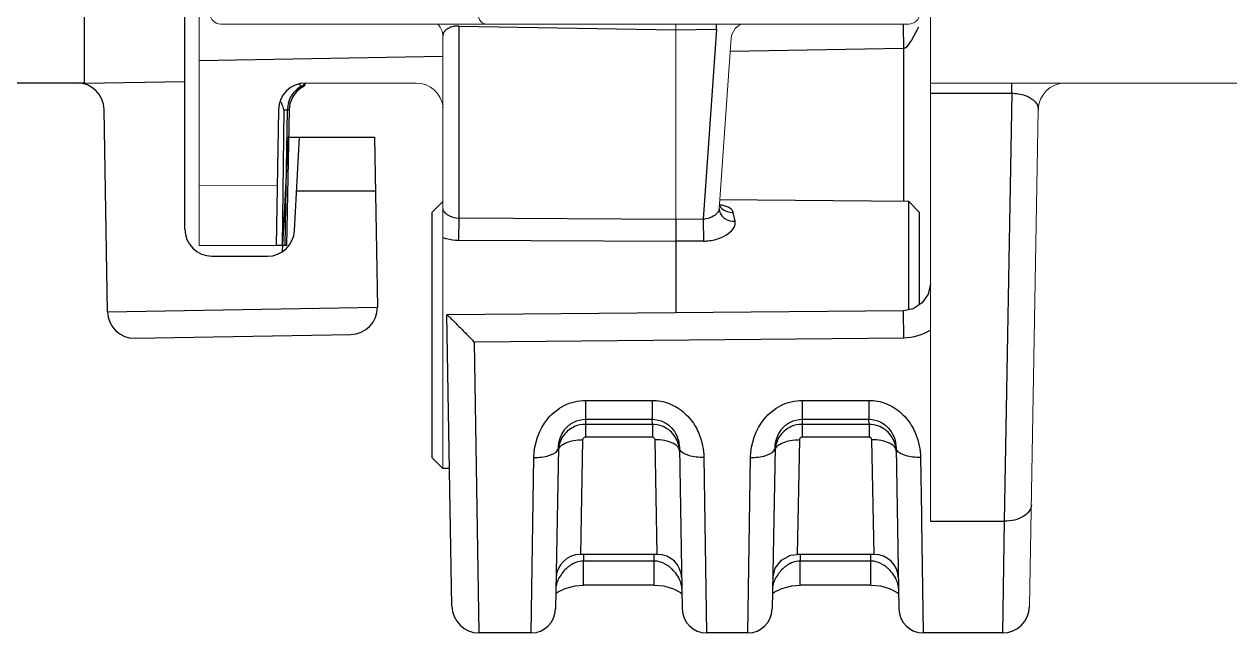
# Model space of a CAD drawing. Header units: inches. Extents: x 0 to 316, y -1 to 150.
# Drawn here: x 223.3727 to 223.8108, y 25.8329 to 26.0541 of the extents above; entities that cross this region are included whole.
import ezdxf
from ezdxf.enums import TextEntityAlignment as Align

# ---------------------------------------------------------------- set-up
doc = ezdxf.new("R2010")
doc.units = ezdxf.units.IN
doc.header["$MEASUREMENT"] = 0
doc.linetypes.add('DASHED', pattern=[0.75, 0.5, -0.25])
doc.styles.add('Calibri', font='calibri.ttf')

# ---------------------------------------------------------------- blocks, each defined once
blk = doc.blocks.new('AB 5069-L320ERM')
at = {"color": 7, "linetype": 'Continuous'}
for p, q in [((3.08976, -2.02205), (3.08976, -1.35575)), ((3.0314, -1.93701), (3.0314, -1.39212)), ((2.71906, -1.93701), (3.0314, -1.93701)), ((3.0314, -1.9372), (3.08976, -1.93618)), ((3.04484, -2.07008), (3.04279, -1.95248)), ((3.1466, -2.03512), (3.15009, -1.9685)), ((3.15009, -1.9685), (3.2, -1.9685)), ((3.15354, -2.02287), (3.15639, -1.9685)), ((3.2, -1.9685), (3.20173, -2.06734)), ((3.20055, -2), (3.15474, -2)), ((3.10551, -2.0378), (3.13781, -2.0378)), ((3.04484, -2.07008), (3.20173, -2.06734)), ((3.06086, -2.08554), (3.18625, -2.08336))]:
    blk.add_line(p, q, dxfattribs=at)
for centre, start, end in [((3.02704, -1.95276), 1, 90), ((3.10551, -2.02205), 180, 270), ((3.13781, -2.02205), 270, 357), ((3.18598, -2.06761), 271, 1), ((3.06059, -2.0698), 181, 271)]:
    blk.add_arc(centre, 0.01575, start, end, dxfattribs=at)
blk = doc.blocks.new('AB 5069-Module Base')
at = {"color": 7, "linetype": 'Continuous', "lineweight": 0}
for p, q in [((0, -2.54409), (0, 1.50179)), ((0.5315, -2.74441), (0.5315, 1.26103)), ((0.01575, -2.38312), (0.51575, -2.38312)), ((0.34646, -2.38728), (0.34646, -2.38307)), ((0.17716, -2.706), (0.17717, -2.39172)), ((0.34646, -2.38728), (0.34646, -2.5251)), ((0.37811, -2.51745), (0.38677, -2.39316)), ((0.38677, -2.39313), (0.38677, -2.39314)), ((0.07743, -2.42598), (0.15782, -2.42598)), ((0.86614, -2.42598), (0.5315, -2.42598)), ((0.6099, -2.44533), (0.6036, -2.80621)), ((0, -2.50054), (0.05679, -2.5004)), ((0, -2.54409), (0.0639, -2.54409))]:
    blk.add_line(p, q, dxfattribs=at)
at = {"color": 7, "linetype": 'Continuous'}
for p, q in [((0.37611, -2.38677), (0.3761, -2.38306)), ((0.18877, -2.38453), (0.18877, -2.52418)), ((0.18877, -2.38453), (0.34646, -2.38728)), ((0.34646, -2.38728), (0.37611, -2.38677)), ((0.37611, -2.38677), (0.36648, -2.52498)), ((0.38611, -2.40271), (0.51198, -2.40051)), ((0.51198, -2.40051), (0.51198, -2.51211)), ((0, -2.40945), (0.17717, -2.40635)), ((0.59063, -2.43336), (0.59063, -2.42598)), ((0.074, -2.42793), (0.07416, -2.42805)), ((0.07416, -2.42805), (0.07447, -2.42829)), ((0.07447, -2.42829), (0.07499, -2.4289)), ((0.5315, -2.43336), (0.59063, -2.43336)), ((0.59063, -2.43336), (0.5852, -2.74441)), ((0.05775, -2.44533), (0.05602, -2.54409)), ((0.06154, -2.44533), (0.06032, -2.54409)), ((0.06154, -2.44533), (0.06367, -2.44533)), ((0.06263, -2.54409), (0.06431, -2.44533)), ((0.06367, -2.44533), (0.06431, -2.44533)), ((0.0639, -2.54409), (0.06562, -2.44533)), ((0.06431, -2.44533), (0.06526, -2.44533)), ((0.06526, -2.44533), (0.06562, -2.44533)), ((0.17716, -2.51211), (0.16929, -2.52012)), ((0.37811, -2.51487), (0.37993, -2.51705)), ((0.37901, -2.51546), (0.37829, -2.51477)), ((0.51575, -2.51211), (0.37856, -2.51091)), ((0.38318, -2.51568), (0.3793, -2.51457)), ((0.52362, -2.52012), (0.51575, -2.51211)), ((0.51575, -2.59069), (0.51575, -2.51211)), ((0.16929, -2.52012), (0.16929, -2.69799)), ((0.37817, -2.51847), (0.37817, -2.51848)), ((0.37901, -2.51547), (0.37901, -2.51546)), ((0.38971, -2.52644), (0.38829, -2.51999)), ((0.52362, -2.58706), (0.52362, -2.52012)), ((0.18877, -2.52418), (0.18867, -2.54016)), ((0.34646, -2.5251), (0.18877, -2.52418)), ((0.36648, -2.52498), (0.34646, -2.5251)), ((0.34646, -2.5251), (0.34646, -2.54087)), ((0.36648, -2.52498), (0.36658, -2.54078)), ((0.18867, -2.54016), (0.34646, -2.54087)), ((0.36658, -2.54078), (0.34646, -2.54087)), ((0.34646, -2.54087), (0.34646, -2.59288)), ((0.0639, -2.54409), (0.05652, -2.54409)), ((0.51198, -2.59143), (0.18011, -2.59434)), ((0.51215, -2.61132), (0.51198, -2.59143)), ((0.1801, -2.59435), (0.18011, -2.59434)), ((0.1838, -2.80624), (0.1801, -2.59435)), ((0.51215, -2.61132), (0.20013, -2.61433)), ((0.20348, -2.82559), (0.20013, -2.61433)), ((0.28083, -2.6566), (0.32941, -2.6566)), ((0.28083, -2.6566), (0.28083, -2.67036)), ((0.32941, -2.6566), (0.32941, -2.67036)), ((0.43831, -2.6566), (0.48689, -2.6566)), ((0.43831, -2.6566), (0.43831, -2.67036)), ((0.48689, -2.6566), (0.48689, -2.67036)), ((0.28083, -2.67036), (0.28076, -2.67403)), ((0.28083, -2.67036), (0.32941, -2.67036)), ((0.32947, -2.67403), (0.32941, -2.67036)), ((0.43831, -2.67036), (0.43824, -2.67403)), ((0.43831, -2.67036), (0.48689, -2.67036)), ((0.48695, -2.67403), (0.48689, -2.67036)), ((0.32947, -2.67403), (0.28076, -2.67403)), ((0.28076, -2.67403), (0.28076, -2.68341)), ((0.32947, -2.67403), (0.32947, -2.68341)), ((0.48695, -2.67403), (0.43824, -2.67403)), ((0.43824, -2.67403), (0.43824, -2.68341)), ((0.48695, -2.67403), (0.48695, -2.68341)), ((0.27879, -2.68525), (0.27718, -2.7685)), ((0.32947, -2.68341), (0.28076, -2.68341)), ((0.33306, -2.7685), (0.33144, -2.68525)), ((0.43627, -2.68525), (0.43466, -2.7685)), ((0.48695, -2.68341), (0.43824, -2.68341)), ((0.49054, -2.7685), (0.48892, -2.68525)), ((0.16929, -2.69799), (0.17716, -2.706)), ((0.24136, -2.82559), (0.24341, -2.69805)), ((0.26112, -2.69108), (0.25908, -2.80812)), ((0.34912, -2.69108), (0.35116, -2.80821)), ((0.36683, -2.69805), (0.36887, -2.82559)), ((0.39884, -2.82559), (0.40089, -2.69805)), ((0.4186, -2.69108), (0.41656, -2.80813)), ((0.5066, -2.69108), (0.50864, -2.80821)), ((0.52431, -2.69805), (0.52498, -2.73967)), ((0.18205, -2.70605), (0.17716, -2.706)), ((0.52498, -2.73967), (0.52506, -2.74491)), ((0.52506, -2.74491), (0.52635, -2.82559)), ((0.5315, -2.74441), (0.5852, -2.74441)), ((0.5852, -2.74441), (0.58392, -2.82559)), ((0.33305, -2.7685), (0.27719, -2.7685)), ((0.27945, -2.76838), (0.27937, -2.77339)), ((0.33087, -2.77339), (0.33078, -2.76838)), ((0.49054, -2.7685), (0.43466, -2.7685)), ((0.43693, -2.76838), (0.43685, -2.77339)), ((0.48835, -2.77339), (0.48826, -2.76838)), ((0.33087, -2.77339), (0.27937, -2.77339)), ((0.27937, -2.7908), (0.27937, -2.77339)), ((0.33087, -2.7908), (0.33087, -2.77339)), ((0.48835, -2.77339), (0.43685, -2.77339)), ((0.43685, -2.7908), (0.43685, -2.77339)), ((0.48835, -2.7908), (0.48835, -2.77339)), ((0.26605, -2.79325), (0.27342, -2.79127)), ((0.27342, -2.79127), (0.27937, -2.7908)), ((0.33087, -2.7908), (0.27937, -2.7908)), ((0.33087, -2.7908), (0.33776, -2.79143)), ((0.33776, -2.79143), (0.34476, -2.79347)), ((0.34476, -2.79347), (0.34992, -2.79619)), ((0.42353, -2.79325), (0.4309, -2.79127)), ((0.4309, -2.79127), (0.43685, -2.7908)), ((0.48835, -2.7908), (0.43685, -2.7908)), ((0.48835, -2.7908), (0.49524, -2.79143)), ((0.49524, -2.79143), (0.50224, -2.79347)), ((0.50224, -2.79347), (0.5074, -2.79619)), ((0.34992, -2.79619), (0.35096, -2.79697)), ((0.5074, -2.79619), (0.50844, -2.79697)), ((0.24138, -2.82559), (0.20347, -2.82559)), ((0.39886, -2.82559), (0.36886, -2.82559)), ((0.58392, -2.82559), (0.52634, -2.82559))]:
    blk.add_line(p, q, dxfattribs=at)
at = {"color": 7, "linetype": 'Continuous', "lineweight": 0}
blk.add_lwpolyline([(0.38677, -2.39314), (0.38722, -2.39067), (0.38958, -2.38629), (0.39357, -2.38326), (0.3942, -2.38312)], dxfattribs=at)
at = {"color": 7, "linetype": 'Continuous'}
for points in [[(0.37817, -2.51848), (0.3781, -2.51773), (0.37811, -2.51738)], [(0.5315, -2.5719), (0.52992, -2.57946), (0.52559, -2.58578)], [(0.52559, -2.58578), (0.51902, -2.59005), (0.51198, -2.59143)], [(0.41695, -2.78591), (0.41866, -2.77862), (0.42323, -2.77268), (0.42984, -2.76917), (0.43466, -2.7685)], [(0.25927, -2.79706), (0.26057, -2.79602), (0.26605, -2.79325)], [(0.41675, -2.79706), (0.41805, -2.79602), (0.42353, -2.79325)]]:
    blk.add_lwpolyline(points, dxfattribs=at)
at = {"color": 7, "linetype": 'Continuous', "lineweight": 0}
for centre, radius, start, end in [((0.01575, -2.37524), 0.00787, 180, 270), ((0.16535, -2.39172), 0.01181, 0, 44.50044), ((0.51575, -2.37524), 0.00787, 270, 0), ((0.15782, -2.44567), 0.01969, 5.86802, 90), ((0.62958, -2.44567), 0.01969, 90, 179)]:
    blk.add_arc(centre, radius, start, end, dxfattribs=at)
at = {"color": 7, "linetype": 'Continuous'}
for centre, radius, start, end in [((4.93233, -2.32445), 4.421, 180.75708, 180.98573), ((0.07743, -2.44567), 0.01969, 90, 179), ((0.00846, -2.51061), 0.10551, 51.59461, 52.3697), ((0.07087, -2.42219), 0.00787, 301.59368, 330.48281), ((0.0853, -2.44567), 0.01969, 121.59341, 179.00207), ((0.08374, -2.44521), 0.01929, 118.72187, 134.01373), ((0.14388, -2.41455), 0.0879, 196.69576, 197.9358), ((0.14379, -2.41465), 0.08778, 197.88555, 200.45123), ((0.08457, -2.44568), 0.02027, 167.7817, 179.00257), ((0.08439, -2.44564), 0.02009, 164.17348, 167.78132), ((0.37086, -2.5533), 0.03964, 77.71547, 78.24407), ((0.32945, -2.69381), 0.01978, 71.24665, 89.94469), ((0.48693, -2.69381), 0.01978, 71.24665, 89.94469), ((0.32938, -2.69377), 0.01978, 25.25225, 36.4227), ((0.48686, -2.69377), 0.01978, 25.25225, 36.4227), ((0.28076, -2.69376), 0.01968, 172.29535, 178.98257), ((0.43824, -2.69376), 0.01968, 172.29535, 178.98257), ((0.27718, -2.78622), 0.01772, 90, 179), ((0.33306, -2.78622), 0.01772, 1.02142, 90), ((0.49054, -2.78622), 0.01772, 1.01738, 90), ((0.33062, -2.78873), 0.01535, 83.84509, 89.07633), ((0.33047, -2.79006), 0.01668, 73.18877, 83.80647), ((0.4881, -2.78873), 0.01535, 83.84501, 89.07633), ((0.48795, -2.79006), 0.01668, 73.18877, 83.80639), ((0.32527, -2.79837), 0.0266, 34.47383, 46.00607), ((0.48275, -2.79837), 0.0266, 34.47383, 46.00607), ((0.20348, -2.8059), 0.01969, 181, 269.99999), ((0.24136, -2.80787), 0.01772, 270, 359), ((0.36887, -2.80787), 0.01772, 181, 270), ((0.39884, -2.80787), 0.01772, 270, 359), ((0.52635, -2.80787), 0.01772, 181, 270), ((0.58392, -2.80591), 0.01969, 270, 359)]:
    blk.add_arc(centre, radius, start, end, dxfattribs=at)
at = {"color": 7, "linetype": 'Continuous', "lineweight": 0}
blk.add_open_spline([(0.2028, -2.37634), (0.20283, -2.37735), (0.20341, -2.37921), (0.20516, -2.38196), (0.20742, -2.38312), (0.20878, -2.38312)], degree=3, knots=[0, 0, 0, 0, 0.311562, 0.579766, 1, 1, 1, 1], dxfattribs=at)
at = {"color": 7, "linetype": 'Continuous'}
for points, knots in [([(0.18877, -2.38453), (0.18677, -2.38445), (0.18342, -2.38494), (0.1796, -2.38691), (0.1776, -2.38924), (0.17717, -2.39095), (0.17717, -2.39172)], [0, 0, 0, 0, 0.401347, 0.66081, 0.845694, 1, 1, 1, 1]), ([(0.51198, -2.40051), (0.51357, -2.40043), (0.5162, -2.39781), (0.51932, -2.39245), (0.52155, -2.38809), (0.52304, -2.38526)], [0, 0, 0, 0, 0.247979, 0.501041, 1, 1, 1, 1]), ([(0.59063, -2.43336), (0.59393, -2.43333), (0.59949, -2.43411), (0.60585, -2.43736), (0.60922, -2.44121), (0.60992, -2.44406), (0.6099, -2.44533)], [0, 0, 0, 0, 0.398728, 0.661536, 0.846946, 1, 1, 1, 1]), ([(0.17717, -2.51721), (0.17717, -2.51744), (0.17734, -2.51856), (0.17804, -2.51953), (0.17865, -2.52017)], [0, 0, 0, 0, 0.206212, 1, 1, 1, 1]), ([(0.17865, -2.52017), (0.1792, -2.52075), (0.18207, -2.5231), (0.18589, -2.52412), (0.18877, -2.52418)], [0, 0, 0, 0, 0.216496, 1, 1, 1, 1]), ([(0.3764, -2.52063), (0.37584, -2.52123), (0.37303, -2.52361), (0.36931, -2.52481), (0.36648, -2.52498)], [0, 0, 0, 0, 0.22479, 1, 1, 1, 1]), ([(0.37811, -2.51738), (0.37809, -2.51763), (0.37783, -2.51886), (0.37707, -2.51991), (0.3764, -2.52063)], [0, 0, 0, 0, 0.206867, 1, 1, 1, 1]), ([(0.37817, -2.51848), (0.37837, -2.51963), (0.37931, -2.52194), (0.38296, -2.52555), (0.38707, -2.52655), (0.38971, -2.52644)], [0, 0, 0, 0, 0.232778, 0.476355, 1, 1, 1, 1]), ([(0.38829, -2.51999), (0.38817, -2.51953), (0.38713, -2.51743), (0.38487, -2.51632), (0.38318, -2.51568)], [0, 0, 0, 0, 0.208553, 1, 1, 1, 1]), ([(0.36658, -2.54078), (0.36812, -2.54077), (0.37121, -2.54054), (0.38014, -2.53891), (0.39091, -2.53275), (0.38971, -2.52644)], [0, 0, 0, 0, 0.162627, 0.32205, 1, 1, 1, 1]), ([(0.17716, -2.53824), (0.17806, -2.53855), (0.18179, -2.53967), (0.18572, -2.54015), (0.18867, -2.54016)], [0, 0, 0, 0, 0.242875, 1, 1, 1, 1]), ([(0.18011, -2.59434), (0.1802, -2.59434), (0.18041, -2.5946), (0.18088, -2.59495), (0.18157, -2.59563), (0.18289, -2.59686), (0.18486, -2.5988), (0.18752, -2.60146), (0.19047, -2.60445), (0.19471, -2.60877), (0.19794, -2.61209), (0.20013, -2.61433)], [0, 0, 0, 0, 0.008926, 0.031114, 0.065258, 0.109766, 0.222776, 0.35832, 0.508469, 0.667975, 1, 1, 1, 1]), ([(0.24341, -2.69805), (0.24357, -2.68818), (0.2488, -2.67247), (0.26491, -2.65922), (0.27555, -2.6566), (0.28083, -2.6566)], [0, 0, 0, 0, 0.484719, 0.740812, 1, 1, 1, 1]), ([(0.34167, -2.65891), (0.34577, -2.6605), (0.35335, -2.66526), (0.35883, -2.67225), (0.36096, -2.67601)], [0, 0, 0, 0, 0.504417, 1, 1, 1, 1]), ([(0.40089, -2.69805), (0.40105, -2.68818), (0.40628, -2.67247), (0.42239, -2.65922), (0.43303, -2.6566), (0.43831, -2.6566)], [0, 0, 0, 0, 0.484719, 0.740812, 1, 1, 1, 1]), ([(0.49915, -2.65891), (0.50325, -2.6605), (0.51083, -2.66526), (0.51631, -2.67225), (0.51844, -2.67601)], [0, 0, 0, 0, 0.504417, 1, 1, 1, 1]), ([(0.26112, -2.69108), (0.2612, -2.68633), (0.26384, -2.67853), (0.27213, -2.67176), (0.27791, -2.67036), (0.28083, -2.67036)], [0, 0, 0, 0, 0.455239, 0.720173, 1, 1, 1, 1]), ([(0.32941, -2.67036), (0.33233, -2.67036), (0.33811, -2.67176), (0.3464, -2.67853), (0.34903, -2.68633), (0.34912, -2.69108)], [0, 0, 0, 0, 0.279908, 0.545019, 1, 1, 1, 1]), ([(0.4186, -2.69108), (0.41868, -2.68633), (0.42132, -2.67853), (0.42961, -2.67176), (0.43539, -2.67036), (0.43831, -2.67036)], [0, 0, 0, 0, 0.455239, 0.720173, 1, 1, 1, 1]), ([(0.48689, -2.67036), (0.48981, -2.67036), (0.49559, -2.67176), (0.50388, -2.67853), (0.50651, -2.68633), (0.5066, -2.69108)], [0, 0, 0, 0, 0.279908, 0.545019, 1, 1, 1, 1]), ([(0.36096, -2.67601), (0.36193, -2.67772), (0.36524, -2.68463), (0.36674, -2.69236), (0.36683, -2.69805)], [0, 0, 0, 0, 0.256142, 1, 1, 1, 1]), ([(0.51844, -2.67601), (0.51941, -2.67772), (0.52272, -2.68463), (0.52422, -2.69236), (0.52431, -2.69805)], [0, 0, 0, 0, 0.256142, 1, 1, 1, 1]), ([(0.26108, -2.69341), (0.26109, -2.69304), (0.26135, -2.6914), (0.26251, -2.69003), (0.2635, -2.68924)], [0, 0, 0, 0, 0.224041, 1, 1, 1, 1]), ([(0.2635, -2.68924), (0.26391, -2.68891), (0.26589, -2.68756), (0.26818, -2.68672), (0.26998, -2.68625)], [0, 0, 0, 0, 0.219297, 1, 1, 1, 1]), ([(0.26998, -2.68625), (0.27067, -2.68607), (0.27356, -2.68545), (0.27654, -2.68522), (0.27879, -2.68525)], [0, 0, 0, 0, 0.239434, 1, 1, 1, 1]), ([(0.28076, -2.68341), (0.28026, -2.68341), (0.27924, -2.68379), (0.2788, -2.68479), (0.27879, -2.68525)], [0, 0, 0, 0, 0.52176, 1, 1, 1, 1]), ([(0.33144, -2.68525), (0.33143, -2.68478), (0.33099, -2.68379), (0.32998, -2.68341), (0.32947, -2.68341)], [0, 0, 0, 0, 0.479228, 1, 1, 1, 1]), ([(0.34026, -2.68625), (0.33957, -2.68607), (0.33667, -2.68545), (0.33369, -2.68522), (0.33144, -2.68525)], [0, 0, 0, 0, 0.239432, 1, 1, 1, 1]), ([(0.34673, -2.68924), (0.34633, -2.68891), (0.34435, -2.68756), (0.34206, -2.68672), (0.34026, -2.68625)], [0, 0, 0, 0, 0.219296, 1, 1, 1, 1]), ([(0.34916, -2.69341), (0.34915, -2.69304), (0.34888, -2.6914), (0.34772, -2.69003), (0.34673, -2.68924)], [0, 0, 0, 0, 0.224044, 1, 1, 1, 1]), ([(0.41856, -2.69341), (0.41857, -2.69304), (0.41884, -2.6914), (0.41999, -2.69003), (0.42098, -2.68924)], [0, 0, 0, 0, 0.224041, 1, 1, 1, 1]), ([(0.42098, -2.68924), (0.42139, -2.68891), (0.42337, -2.68756), (0.42566, -2.68672), (0.42746, -2.68625)], [0, 0, 0, 0, 0.219298, 1, 1, 1, 1]), ([(0.42746, -2.68625), (0.42815, -2.68607), (0.43104, -2.68545), (0.43402, -2.68522), (0.43627, -2.68525)], [0, 0, 0, 0, 0.239434, 1, 1, 1, 1]), ([(0.43824, -2.68341), (0.43774, -2.68341), (0.43672, -2.68379), (0.43628, -2.68479), (0.43627, -2.68525)], [0, 0, 0, 0, 0.52176, 1, 1, 1, 1]), ([(0.48892, -2.68525), (0.48891, -2.68478), (0.48847, -2.68379), (0.48746, -2.68341), (0.48695, -2.68341)], [0, 0, 0, 0, 0.479228, 1, 1, 1, 1]), ([(0.49774, -2.68625), (0.49705, -2.68607), (0.49415, -2.68545), (0.49118, -2.68522), (0.48892, -2.68525)], [0, 0, 0, 0, 0.239432, 1, 1, 1, 1]), ([(0.50421, -2.68924), (0.50381, -2.68891), (0.50183, -2.68756), (0.49954, -2.68672), (0.49774, -2.68625)], [0, 0, 0, 0, 0.219296, 1, 1, 1, 1]), ([(0.50664, -2.69341), (0.50663, -2.69304), (0.50636, -2.6914), (0.5052, -2.69003), (0.50421, -2.68924)], [0, 0, 0, 0, 0.224044, 1, 1, 1, 1]), ([(0.24341, -2.69805), (0.24708, -2.6981), (0.25304, -2.69752), (0.25932, -2.69487), (0.2606, -2.69276)], [0, 0, 0, 0, 0.598422, 1, 1, 1, 1]), ([(0.36683, -2.69805), (0.36316, -2.6981), (0.3572, -2.69752), (0.35092, -2.69487), (0.34964, -2.69276)], [0, 0, 0, 0, 0.598417, 1, 1, 1, 1]), ([(0.40089, -2.69805), (0.40456, -2.6981), (0.41052, -2.69752), (0.4168, -2.69487), (0.41808, -2.69276)], [0, 0, 0, 0, 0.598422, 1, 1, 1, 1]), ([(0.52431, -2.69805), (0.52064, -2.6981), (0.51468, -2.69752), (0.5084, -2.69487), (0.50712, -2.69276)], [0, 0, 0, 0, 0.598417, 1, 1, 1, 1]), ([(0.60489, -2.73245), (0.60486, -2.73408), (0.60352, -2.73764), (0.59891, -2.7415), (0.59254, -2.74391), (0.58771, -2.74443), (0.5852, -2.74441)], [0, 0, 0, 0, 0.195394, 0.426355, 0.700126, 1, 1, 1, 1]), ([(0.27378, -2.77449), (0.27281, -2.77485), (0.2693, -2.77654), (0.26632, -2.77919), (0.2645, -2.78138)], [0, 0, 0, 0, 0.266407, 1, 1, 1, 1]), ([(0.34375, -2.77924), (0.34318, -2.77869), (0.34069, -2.7765), (0.33771, -2.77482), (0.33529, -2.77409)], [0, 0, 0, 0, 0.238633, 1, 1, 1, 1]), ([(0.43126, -2.77449), (0.43029, -2.77485), (0.42678, -2.77654), (0.4238, -2.77919), (0.42198, -2.78138)], [0, 0, 0, 0, 0.266407, 1, 1, 1, 1]), ([(0.50123, -2.77924), (0.50066, -2.77869), (0.49817, -2.7765), (0.49519, -2.77482), (0.49277, -2.77409)], [0, 0, 0, 0, 0.238633, 1, 1, 1, 1]), ([(0.3509, -2.79337), (0.35089, -2.79295), (0.35076, -2.79117), (0.35028, -2.78943), (0.34979, -2.78816)], [0, 0, 0, 0, 0.236307, 1, 1, 1, 1]), ([(0.50838, -2.79337), (0.50837, -2.79295), (0.50824, -2.79117), (0.50776, -2.78943), (0.50727, -2.78816)], [0, 0, 0, 0, 0.236307, 1, 1, 1, 1])]:
    blk.add_open_spline(points, degree=3, knots=knots, dxfattribs=at)
for points in [[(0.07673, -2.42656), (0.07609, -2.42726), (0.07531, -2.42786), (0.07447, -2.42829)], [(0.06507, -2.44016), (0.066, -2.43687), (0.06787, -2.43372), (0.07034, -2.43133)], [(0.37993, -2.51705), (0.38103, -2.51804), (0.38236, -2.51882), (0.38376, -2.51931)], [(0.38376, -2.51931), (0.3852, -2.51982), (0.38676, -2.52004), (0.38829, -2.51999)], [(0.5315, -2.60549), (0.52582, -2.60911), (0.51889, -2.61125), (0.51215, -2.61132)], [(0.32941, -2.6566), (0.33357, -2.6566), (0.33779, -2.65741), (0.34167, -2.65891)], [(0.48689, -2.6566), (0.49105, -2.6566), (0.49527, -2.65741), (0.49915, -2.65891)], [(0.2729, -2.67567), (0.26987, -2.67699), (0.26711, -2.67916), (0.26511, -2.68179)], [(0.28076, -2.67403), (0.27809, -2.67403), (0.27536, -2.6746), (0.2729, -2.67567)], [(0.3453, -2.68202), (0.34297, -2.67887), (0.33952, -2.67634), (0.33581, -2.67508)], [(0.43038, -2.67567), (0.42736, -2.67699), (0.42459, -2.67916), (0.42259, -2.68179)], [(0.43824, -2.67403), (0.43557, -2.67403), (0.43284, -2.6746), (0.43038, -2.67567)], [(0.50278, -2.68202), (0.50045, -2.67887), (0.497, -2.67634), (0.49329, -2.67508)], [(0.26511, -2.68179), (0.26307, -2.68447), (0.26171, -2.68778), (0.26125, -2.69112)], [(0.34916, -2.69341), (0.34911, -2.69064), (0.34845, -2.68783), (0.34727, -2.68533)], [(0.42259, -2.68179), (0.42055, -2.68447), (0.41919, -2.68778), (0.41874, -2.69112)], [(0.50664, -2.69341), (0.50659, -2.69064), (0.50593, -2.68783), (0.50475, -2.68533)], [(0.2606, -2.69276), (0.2609, -2.69226), (0.26111, -2.69167), (0.26112, -2.69108)], [(0.34964, -2.69276), (0.34933, -2.69226), (0.34913, -2.69167), (0.34912, -2.69108)], [(0.41808, -2.69276), (0.41838, -2.69226), (0.41859, -2.69167), (0.4186, -2.69108)], [(0.50712, -2.69276), (0.50681, -2.69226), (0.50661, -2.69167), (0.5066, -2.69108)], [(0.27937, -2.77339), (0.27747, -2.77342), (0.27556, -2.77382), (0.27378, -2.77449)], [(0.43685, -2.77339), (0.43495, -2.77342), (0.43304, -2.77382), (0.43126, -2.77449)], [(0.26181, -2.78529), (0.26111, -2.78654), (0.26051, -2.78786), (0.26007, -2.78922)], [(0.2645, -2.78138), (0.26349, -2.7826), (0.26258, -2.78391), (0.26181, -2.78529)], [(0.34979, -2.78816), (0.34913, -2.78645), (0.34823, -2.78482), (0.3472, -2.78331)], [(0.41929, -2.78529), (0.41859, -2.78654), (0.41799, -2.78786), (0.41755, -2.78922)], [(0.42198, -2.78138), (0.42097, -2.7826), (0.42006, -2.78391), (0.41929, -2.78529)], [(0.50727, -2.78816), (0.50661, -2.78645), (0.50571, -2.78482), (0.50468, -2.78331)], [(0.26007, -2.78922), (0.25964, -2.79056), (0.25936, -2.79196), (0.25934, -2.79337)], [(0.41755, -2.78922), (0.41712, -2.79056), (0.41684, -2.79196), (0.41682, -2.79337)]]:
    blk.add_open_spline(points, degree=3, dxfattribs=at)
at = {"color": 3, "linetype": 'DASHED', "style": 'Calibri'}
blk.add_attdef('PARTNUMBER', text='', height=0.0625, dxfattribs=at).set_placement((0.43383, 1.9561), align=Align.MIDDLE_CENTER)

msp = doc.modelspace()

# ---------------------------------------------------------------- block references
at = {"xscale": 0.6249794461349543, "yscale": 0.6249794461349543, "zscale": 0.6249794461349543}
msp.add_blockref('AB 5069-L320ERM', (221.50003, 27.24336), dxfattribs=at)
at = {"color": 2, "linetype": 'DASHED', "xscale": 0.5, "yscale": 0.5, "zscale": 0.5}
msp.add_blockref('AB 5069-Module Base', (223.43624, 27.24568), dxfattribs=at)

doc.saveas('drawing.dxf')
